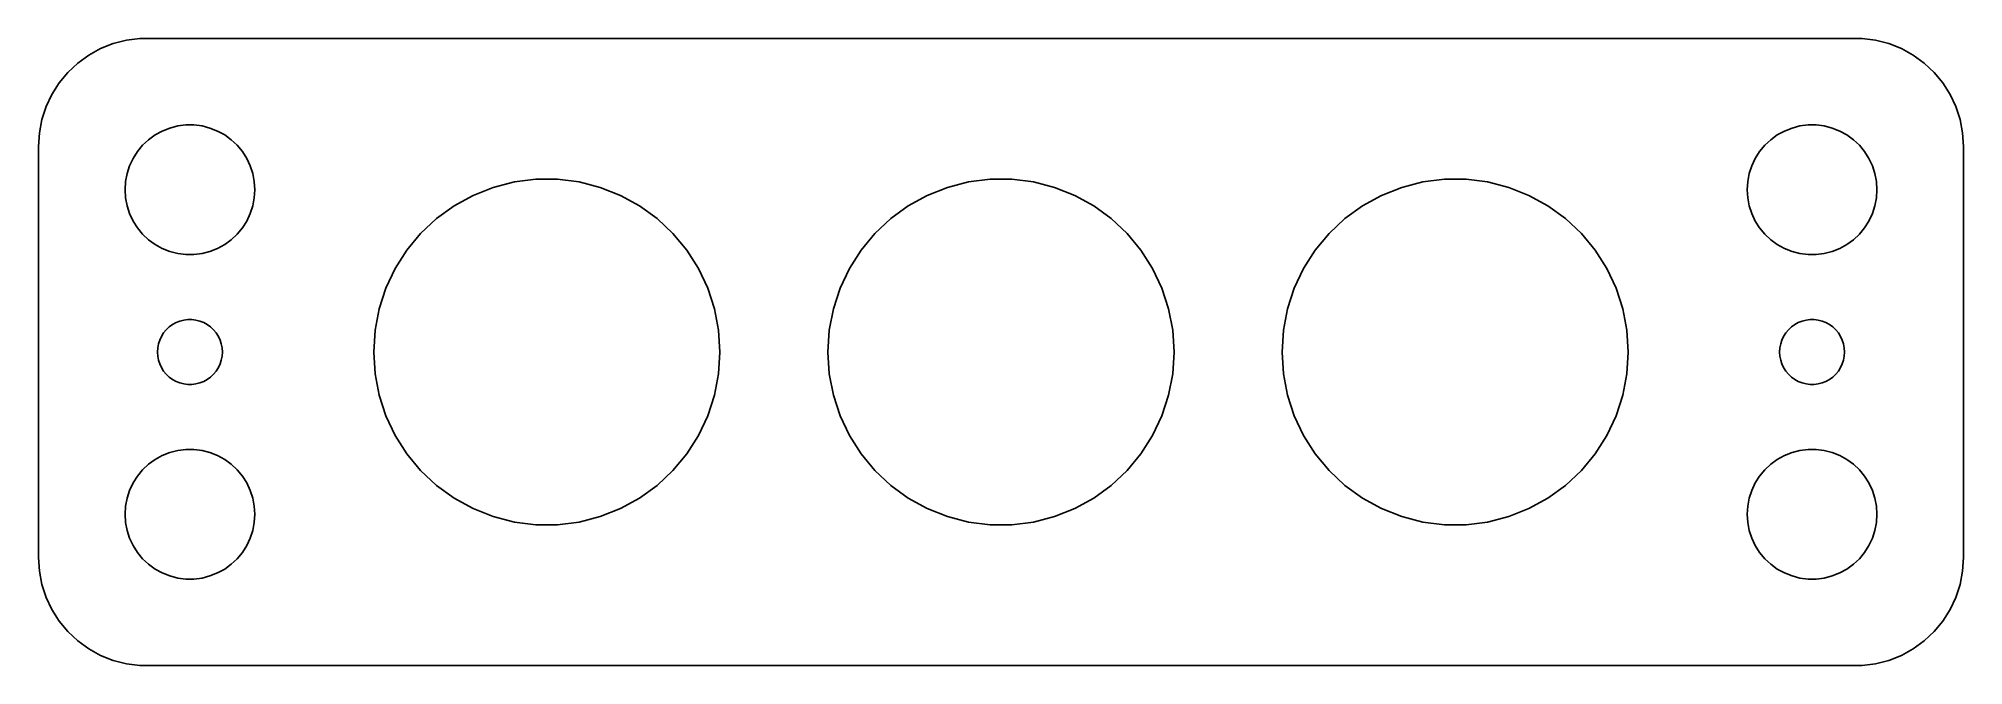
# Model space of a CAD drawing. Header units: metres. Extents: x -44.5 to 44.5, y -14.5 to 14.5.
import ezdxf

# ---------------------------------------------------------------- set-up
doc = ezdxf.new("R2010")
doc.units = ezdxf.units.M

msp = doc.modelspace()

# ---------------------------------------------------------------- linework, layer by layer
for p, q in [((-41.0451, 14.2553), (-41.6289, 14.0241)), ((-40.4369, 14.4114), (-41.0451, 14.2553)), ((-39.8139, 14.4901), (-40.4369, 14.4114)), ((39.8139, 14.4901), (-39.8139, 14.4901)), ((40.4369, 14.4114), (39.8139, 14.4901)), ((41.0451, 14.2553), (40.4369, 14.4114)), ((41.6289, 14.0241), (41.0451, 14.2553)), ((-42.6871, 13.3526), (-43.1448, 12.9227)), ((-42.1791, 13.7216), (-42.6871, 13.3526)), ((-41.6289, 14.0241), (-42.1791, 13.7216)), ((42.1791, 13.7216), (41.6289, 14.0241)), ((42.6871, 13.3526), (42.1791, 13.7216)), ((43.1448, 12.9227), (42.6871, 13.3526)), ((-43.1448, 12.9227), (-43.5451, 12.4389)), ((43.5451, 12.4389), (43.1448, 12.9227)), ((-43.8815, 11.9088), (-44.1489, 11.3406)), ((-43.5451, 12.4389), (-43.8815, 11.9088)), ((43.8815, 11.9088), (43.5451, 12.4389)), ((44.1489, 11.3406), (43.8815, 11.9088)), ((-44.3429, 10.7434), (-44.4606, 10.1267)), ((-44.1489, 11.3406), (-44.3429, 10.7434)), ((44.3429, 10.7434), (44.1489, 11.3406)), ((44.4606, 10.1267), (44.3429, 10.7434)), ((-44.4606, 10.1267), (-44.5, 9.5)), ((-39.6869, 9.55363), (-39.4123, 9.81154)), ((-39.4123, 9.81154), (-39.1075, 10.033)), ((-39.1075, 10.033), (-38.7773, 10.2145)), ((-38.7773, 10.2145), (-38.427, 10.3532)), ((-38.427, 10.3532), (-38.0621, 10.4469)), ((-38.0621, 10.4469), (-37.6884, 10.4941)), ((-37.6884, 10.4941), (-37.3116, 10.4941)), ((-37.3116, 10.4941), (-36.9379, 10.4469)), ((-36.9379, 10.4469), (-36.5729, 10.3532)), ((-36.5729, 10.3532), (-36.2227, 10.2145)), ((-36.2227, 10.2145), (-35.8925, 10.033)), ((-35.8925, 10.033), (-35.5877, 9.81154)), ((-35.5877, 9.81154), (-35.3131, 9.55363)), ((35.3131, 9.55363), (35.5877, 9.81154)), ((35.5877, 9.81154), (35.8925, 10.033)), ((35.8925, 10.033), (36.2227, 10.2145)), ((36.2227, 10.2145), (36.5729, 10.3532)), ((36.5729, 10.3532), (36.9379, 10.4469)), ((36.9379, 10.4469), (37.3116, 10.4941)), ((37.3116, 10.4941), (37.6884, 10.4941)), ((37.6884, 10.4941), (38.0621, 10.4469)), ((38.0621, 10.4469), (38.427, 10.3532)), ((38.427, 10.3532), (38.7773, 10.2145)), ((38.7773, 10.2145), (39.1075, 10.033)), ((39.1075, 10.033), (39.4123, 9.81154)), ((39.4123, 9.81154), (39.6869, 9.55363)), ((44.5, 9.5), (44.4606, 10.1267)), ((-44.5, 9.5), (-44.5, -9.5)), ((-40.2893, 8.60437), (-40.1289, 8.94525)), ((-40.1289, 8.94525), (-39.927, 9.26335)), ((-39.927, 9.26335), (-39.6869, 9.55363)), ((-35.3131, 9.55363), (-35.0729, 9.26335)), ((-35.0729, 9.26335), (-34.8711, 8.94525)), ((-34.8711, 8.94525), (-34.7107, 8.60437)), ((34.7107, 8.60437), (34.8711, 8.94525)), ((34.8711, 8.94525), (35.0729, 9.26335)), ((35.0729, 9.26335), (35.3131, 9.55363)), ((39.6869, 9.55363), (39.927, 9.26335)), ((39.927, 9.26335), (40.1289, 8.94525)), ((40.1289, 8.94525), (40.2893, 8.60437)), ((44.5, -9.5), (44.5, 9.5)), ((-40.4763, 7.87599), (-40.4057, 8.24606)), ((-40.4057, 8.24606), (-40.2893, 8.60437)), ((-34.7107, 8.60437), (-34.5942, 8.24606)), ((-34.5942, 8.24606), (-34.5237, 7.87599)), ((34.5237, 7.87599), (34.5942, 8.24606)), ((34.5942, 8.24606), (34.7107, 8.60437)), ((40.2893, 8.60437), (40.4057, 8.24606)), ((40.4057, 8.24606), (40.4763, 7.87599)), ((-40.5, 7.5), (-40.4763, 7.87599)), ((-40.4763, 7.12399), (-40.5, 7.5)), ((-40.4057, 6.75392), (-40.4763, 7.12399)), ((-34.5237, 7.12399), (-34.5942, 6.75392)), ((-34.5237, 7.87599), (-34.5, 7.5)), ((-34.5, 7.5), (-34.5237, 7.12399)), ((-25.2866, 6.75461), (-24.4062, 7.2386)), ((-24.4062, 7.2386), (-23.4721, 7.60844)), ((-23.4721, 7.60844), (-22.499, 7.85829)), ((-22.499, 7.85829), (-21.5023, 7.98421)), ((-21.5023, 7.98421), (-20.4977, 7.98421)), ((-20.4977, 7.98421), (-19.5009, 7.85829)), ((-19.5009, 7.85829), (-18.5279, 7.60844)), ((-18.5279, 7.60844), (-17.5938, 7.2386)), ((-17.5938, 7.2386), (-16.7134, 6.75461)), ((-4.28661, 6.75461), (-3.40622, 7.2386)), ((-3.40622, 7.2386), (-2.47212, 7.60844)), ((-2.47212, 7.60844), (-1.49904, 7.85829)), ((-1.49904, 7.85829), (-0.502319, 7.98421)), ((-0.502319, 7.98421), (0.502319, 7.98421)), ((0.502319, 7.98421), (1.49904, 7.85829)), ((1.49904, 7.85829), (2.47212, 7.60844)), ((2.47212, 7.60844), (3.40622, 7.2386)), ((3.40622, 7.2386), (4.28661, 6.75461)), ((16.7134, 6.75461), (17.5938, 7.2386)), ((17.5938, 7.2386), (18.5279, 7.60844)), ((18.5279, 7.60844), (19.5009, 7.85829)), ((19.5009, 7.85829), (20.4977, 7.98421)), ((20.4977, 7.98421), (21.5023, 7.98421)), ((21.5023, 7.98421), (22.499, 7.85829)), ((22.499, 7.85829), (23.4721, 7.60844)), ((23.4721, 7.60844), (24.4062, 7.2386)), ((24.4062, 7.2386), (25.2866, 6.75461)), ((34.5, 7.5), (34.5237, 7.87599)), ((34.5237, 7.12399), (34.5, 7.5)), ((34.5942, 6.75392), (34.5237, 7.12399)), ((40.4763, 7.12399), (40.4057, 6.75392)), ((40.4763, 7.87599), (40.5, 7.5)), ((40.5, 7.5), (40.4763, 7.12399)), ((-40.2893, 6.39561), (-40.4057, 6.75392)), ((-40.1289, 6.05473), (-40.2893, 6.39561)), ((-34.7107, 6.39561), (-34.8711, 6.05473)), ((-34.5942, 6.75392), (-34.7107, 6.39561)), ((-26.0994, 6.16409), (-25.2866, 6.75461)), ((-16.7134, 6.75461), (-15.9006, 6.16409)), ((-5.09938, 6.16409), (-4.28661, 6.75461)), ((4.28661, 6.75461), (5.09938, 6.16409)), ((15.9006, 6.16409), (16.7134, 6.75461)), ((25.2866, 6.75461), (26.0994, 6.16409)), ((34.7107, 6.39561), (34.5942, 6.75392)), ((34.8711, 6.05473), (34.7107, 6.39561)), ((40.2893, 6.39561), (40.1289, 6.05473)), ((40.4057, 6.75392), (40.2893, 6.39561)), ((-39.927, 5.73663), (-40.1289, 6.05473)), ((-39.6869, 5.44635), (-39.927, 5.73663)), ((-39.4123, 5.18845), (-39.6869, 5.44635)), ((-35.3131, 5.44635), (-35.5877, 5.18845)), ((-35.0729, 5.73663), (-35.3131, 5.44635)), ((-34.8711, 6.05473), (-35.0729, 5.73663)), ((-27.4721, 4.70227), (-26.8317, 5.47636)), ((-26.8317, 5.47636), (-26.0994, 6.16409)), ((-15.9006, 6.16409), (-15.1682, 5.47636)), ((-15.1682, 5.47636), (-14.5279, 4.70227)), ((-6.47212, 4.70227), (-5.83174, 5.47636)), ((-5.83174, 5.47636), (-5.09938, 6.16409)), ((5.09938, 6.16409), (5.83174, 5.47636)), ((5.83174, 5.47636), (6.47212, 4.70227)), ((14.5279, 4.70227), (15.1682, 5.47636)), ((15.1682, 5.47636), (15.9006, 6.16409)), ((26.0994, 6.16409), (26.8317, 5.47636)), ((26.8317, 5.47636), (27.4721, 4.70227)), ((35.0729, 5.73663), (34.8711, 6.05473)), ((35.3131, 5.44635), (35.0729, 5.73663)), ((35.5877, 5.18845), (35.3131, 5.44635)), ((39.6869, 5.44635), (39.4123, 5.18845)), ((39.927, 5.73663), (39.6869, 5.44635)), ((40.1289, 6.05473), (39.927, 5.73663)), ((-39.1075, 4.96701), (-39.4123, 5.18845)), ((-38.7773, 4.78551), (-39.1075, 4.96701)), ((-38.427, 4.64682), (-38.7773, 4.78551)), ((-38.0621, 4.55313), (-38.427, 4.64682)), ((-37.6884, 4.50591), (-38.0621, 4.55313)), ((-37.3116, 4.50591), (-37.6884, 4.50591)), ((-36.9379, 4.55313), (-37.3116, 4.50591)), ((-36.5729, 4.64682), (-36.9379, 4.55313)), ((-36.2227, 4.78551), (-36.5729, 4.64682)), ((-35.8925, 4.96701), (-36.2227, 4.78551)), ((-35.5877, 5.18845), (-35.8925, 4.96701)), ((-28.0105, 3.85402), (-27.4721, 4.70227)), ((-14.5279, 4.70227), (-13.9895, 3.85402)), ((-7.01045, 3.85402), (-6.47212, 4.70227)), ((6.47212, 4.70227), (7.01045, 3.85402)), ((13.9895, 3.85402), (14.5279, 4.70227)), ((27.4721, 4.70227), (28.0105, 3.85402)), ((35.8925, 4.96701), (35.5877, 5.18845)), ((36.2227, 4.78551), (35.8925, 4.96701)), ((36.5729, 4.64682), (36.2227, 4.78551)), ((36.9379, 4.55313), (36.5729, 4.64682)), ((37.3116, 4.50591), (36.9379, 4.55313)), ((37.6884, 4.50591), (37.3116, 4.50591)), ((38.0621, 4.55313), (37.6884, 4.50591)), ((38.427, 4.64682), (38.0621, 4.55313)), ((38.7773, 4.78551), (38.427, 4.64682)), ((39.1075, 4.96701), (38.7773, 4.78551)), ((39.4123, 5.18845), (39.1075, 4.96701)), ((-28.4382, 2.94499), (-28.0105, 3.85402)), ((-13.9895, 3.85402), (-13.5618, 2.94499)), ((-7.4382, 2.94499), (-7.01045, 3.85402)), ((7.01045, 3.85402), (7.4382, 2.94499)), ((13.5618, 2.94499), (13.9895, 3.85402)), ((28.0105, 3.85402), (28.4382, 2.94499)), ((-28.7487, 1.98952), (-28.4382, 2.94499)), ((-13.5618, 2.94499), (-13.2513, 1.98952)), ((-7.74866, 1.98952), (-7.4382, 2.94499)), ((7.4382, 2.94499), (7.74866, 1.98952)), ((13.2513, 1.98952), (13.5618, 2.94499)), ((28.4382, 2.94499), (28.7487, 1.98952)), ((-28.9369, 1.00266), (-28.7487, 1.98952)), ((-13.2513, 1.98952), (-13.0631, 1.00266)), ((-7.9369, 1.00266), (-7.74866, 1.98952)), ((7.74866, 1.98952), (7.9369, 1.00266)), ((13.0631, 1.00266), (13.2513, 1.98952)), ((28.7487, 1.98952), (28.9369, 1.00266)), ((-38.7135, 0.881668), (-38.5934, 1.02681)), ((-38.5934, 1.02681), (-38.4561, 1.15576)), ((-38.4561, 1.15576), (-38.3037, 1.26648)), ((-38.3037, 1.26648), (-38.1387, 1.35724)), ((-38.1387, 1.35724), (-37.9635, 1.42657)), ((-37.9635, 1.42657), (-37.7811, 1.47342)), ((-37.7811, 1.47342), (-37.5942, 1.49704)), ((-37.5942, 1.49704), (-37.4058, 1.49704)), ((-37.4058, 1.49704), (-37.2189, 1.47342)), ((-37.2189, 1.47342), (-37.0365, 1.42657)), ((-37.0365, 1.42657), (-36.8613, 1.35724)), ((-36.8613, 1.35724), (-36.6963, 1.26648)), ((-36.6963, 1.26648), (-36.5439, 1.15576)), ((-36.5439, 1.15576), (-36.4065, 1.02681)), ((-36.4065, 1.02681), (-36.2865, 0.881668)), ((-29, 0), (-28.9369, 1.00266)), ((-13.0631, 1.00266), (-13, 0)), ((-8, 0), (-7.9369, 1.00266)), ((7.9369, 1.00266), (8, 0)), ((13, 0), (13.0631, 1.00266)), ((28.9369, 1.00266), (29, 0)), ((36.2865, 0.881668), (36.4065, 1.02681)), ((36.4065, 1.02681), (36.5439, 1.15576)), ((36.5439, 1.15576), (36.6963, 1.26648)), ((36.6963, 1.26648), (36.8613, 1.35724)), ((36.8613, 1.35724), (37.0365, 1.42657)), ((37.0365, 1.42657), (37.2189, 1.47342)), ((37.2189, 1.47342), (37.4058, 1.49704)), ((37.4058, 1.49704), (37.5942, 1.49704)), ((37.5942, 1.49704), (37.7811, 1.47342)), ((37.7811, 1.47342), (37.9635, 1.42657)), ((37.9635, 1.42657), (38.1387, 1.35724)), ((38.1387, 1.35724), (38.3037, 1.26648)), ((38.3037, 1.26648), (38.4561, 1.15576)), ((38.4561, 1.15576), (38.5934, 1.02681)), ((38.5934, 1.02681), (38.7135, 0.881668)), ((-39, 0), (-38.9882, 0.187988)), ((-38.9882, -0.187988), (-39, 0)), ((-38.9882, 0.187988), (-38.9529, 0.373032)), ((-38.9529, 0.373032), (-38.8947, 0.552185)), ((-38.8947, 0.552185), (-38.8145, 0.722626)), ((-38.8145, 0.722626), (-38.7135, 0.881668)), ((-36.2865, 0.881668), (-36.1855, 0.722626)), ((-36.1855, 0.722626), (-36.1053, 0.552185)), ((-36.1053, 0.552185), (-36.0471, 0.373032)), ((-36.0471, 0.373032), (-36.0118, 0.187988)), ((-36.0118, 0.187988), (-36, 0)), ((-36, 0), (-36.0118, -0.187988)), ((-28.9369, -1.00266), (-29, 0)), ((-13, 0), (-13.0631, -1.00266)), ((-7.9369, -1.00266), (-8, 0)), ((8, 0), (7.9369, -1.00266)), ((13.0631, -1.00266), (13, 0)), ((29, 0), (28.9369, -1.00266)), ((36, 0), (36.0118, 0.187988)), ((36.0118, -0.187988), (36, 0)), ((36.0118, 0.187988), (36.0471, 0.373032)), ((36.0471, 0.373032), (36.1053, 0.552185)), ((36.1053, 0.552185), (36.1855, 0.722626)), ((36.1855, 0.722626), (36.2865, 0.881668)), ((38.7135, 0.881668), (38.8145, 0.722626)), ((38.8145, 0.722626), (38.8947, 0.552185)), ((38.8947, 0.552185), (38.9529, 0.373032)), ((38.9529, 0.373032), (38.9882, 0.187988)), ((38.9882, 0.187988), (39, 0)), ((39, 0), (38.9882, -0.187988)), ((-38.9529, -0.373032), (-38.9882, -0.187988)), ((-38.8947, -0.552185), (-38.9529, -0.373032)), ((-38.8145, -0.722626), (-38.8947, -0.552185)), ((-38.7135, -0.881668), (-38.8145, -0.722626)), ((-38.5934, -1.02681), (-38.7135, -0.881668)), ((-36.2865, -0.881668), (-36.4065, -1.02681)), ((-36.1855, -0.722626), (-36.2865, -0.881668)), ((-36.1053, -0.552185), (-36.1855, -0.722626)), ((-36.0471, -0.373032), (-36.1053, -0.552185)), ((-36.0118, -0.187988), (-36.0471, -0.373032)), ((36.0471, -0.373032), (36.0118, -0.187988)), ((36.1053, -0.552185), (36.0471, -0.373032)), ((36.1855, -0.722626), (36.1053, -0.552185)), ((36.2865, -0.881668), (36.1855, -0.722626)), ((36.4065, -1.02681), (36.2865, -0.881668)), ((38.7135, -0.881668), (38.5934, -1.02681)), ((38.8145, -0.722626), (38.7135, -0.881668)), ((38.8947, -0.552185), (38.8145, -0.722626)), ((38.9529, -0.373032), (38.8947, -0.552185)), ((38.9882, -0.187988), (38.9529, -0.373032)), ((-38.4561, -1.15576), (-38.5934, -1.02681)), ((-38.3037, -1.26648), (-38.4561, -1.15576)), ((-38.1387, -1.35724), (-38.3037, -1.26648)), ((-37.9635, -1.42657), (-38.1387, -1.35724)), ((-37.7811, -1.47342), (-37.9635, -1.42657)), ((-37.5942, -1.49704), (-37.7811, -1.47342)), ((-37.4058, -1.49704), (-37.5942, -1.49704)), ((-37.2189, -1.47342), (-37.4058, -1.49704)), ((-37.0365, -1.42657), (-37.2189, -1.47342)), ((-36.8613, -1.35724), (-37.0365, -1.42657)), ((-36.6963, -1.26648), (-36.8613, -1.35724)), ((-36.5439, -1.15576), (-36.6963, -1.26648)), ((-36.4065, -1.02681), (-36.5439, -1.15576)), ((-28.7487, -1.98952), (-28.9369, -1.00266)), ((-13.0631, -1.00266), (-13.2513, -1.98952)), ((-7.74866, -1.98952), (-7.9369, -1.00266)), ((7.9369, -1.00266), (7.74866, -1.98952)), ((13.2513, -1.98952), (13.0631, -1.00266)), ((28.9369, -1.00266), (28.7487, -1.98952)), ((36.5439, -1.15576), (36.4065, -1.02681)), ((36.6963, -1.26648), (36.5439, -1.15576)), ((36.8613, -1.35724), (36.6963, -1.26648)), ((37.0365, -1.42657), (36.8613, -1.35724)), ((37.2189, -1.47342), (37.0365, -1.42657)), ((37.4058, -1.49704), (37.2189, -1.47342)), ((37.5942, -1.49704), (37.4058, -1.49704)), ((37.7811, -1.47342), (37.5942, -1.49704)), ((37.9635, -1.42657), (37.7811, -1.47342)), ((38.1387, -1.35724), (37.9635, -1.42657)), ((38.3037, -1.26648), (38.1387, -1.35724)), ((38.4561, -1.15576), (38.3037, -1.26648)), ((38.5934, -1.02681), (38.4561, -1.15576)), ((-28.4382, -2.94499), (-28.7487, -1.98952)), ((-13.2513, -1.98952), (-13.5618, -2.94499)), ((-7.4382, -2.94499), (-7.74866, -1.98952)), ((7.74866, -1.98952), (7.4382, -2.94499)), ((13.5618, -2.94499), (13.2513, -1.98952)), ((28.7487, -1.98952), (28.4382, -2.94499)), ((-28.0105, -3.85402), (-28.4382, -2.94499)), ((-13.5618, -2.94499), (-13.9895, -3.85402)), ((-7.01045, -3.85402), (-7.4382, -2.94499)), ((7.4382, -2.94499), (7.01045, -3.85402)), ((13.9895, -3.85402), (13.5618, -2.94499)), ((28.4382, -2.94499), (28.0105, -3.85402)), ((-27.4721, -4.70227), (-28.0105, -3.85402)), ((-13.9895, -3.85402), (-14.5279, -4.70227)), ((-6.47212, -4.70227), (-7.01045, -3.85402)), ((7.01045, -3.85402), (6.47212, -4.70227)), ((14.5279, -4.70227), (13.9895, -3.85402)), ((28.0105, -3.85402), (27.4721, -4.70227)), ((-39.6869, -5.44635), (-39.4123, -5.18845)), ((-39.4123, -5.18845), (-39.1075, -4.96701)), ((-39.1075, -4.96701), (-38.7773, -4.78551)), ((-38.7773, -4.78551), (-38.427, -4.64682)), ((-38.427, -4.64682), (-38.0621, -4.55313)), ((-38.0621, -4.55313), (-37.6884, -4.50591)), ((-37.6884, -4.50591), (-37.3116, -4.50591)), ((-37.3116, -4.50591), (-36.9379, -4.55313)), ((-36.9379, -4.55313), (-36.5729, -4.64682)), ((-36.5729, -4.64682), (-36.2227, -4.78551)), ((-36.2227, -4.78551), (-35.8925, -4.96701)), ((-35.8925, -4.96701), (-35.5877, -5.18845)), ((-35.5877, -5.18845), (-35.3131, -5.44635)), ((-26.8317, -5.47636), (-27.4721, -4.70227)), ((-14.5279, -4.70227), (-15.1682, -5.47636)), ((-5.83174, -5.47636), (-6.47212, -4.70227)), ((6.47212, -4.70227), (5.83174, -5.47636)), ((15.1682, -5.47636), (14.5279, -4.70227)), ((27.4721, -4.70227), (26.8317, -5.47636)), ((35.3131, -5.44635), (35.5877, -5.18845)), ((35.5877, -5.18845), (35.8925, -4.96701)), ((35.8925, -4.96701), (36.2227, -4.78551)), ((36.2227, -4.78551), (36.5729, -4.64682)), ((36.5729, -4.64682), (36.9379, -4.55313)), ((36.9379, -4.55313), (37.3116, -4.50591)), ((37.3116, -4.50591), (37.6884, -4.50591)), ((37.6884, -4.50591), (38.0621, -4.55313)), ((38.0621, -4.55313), (38.427, -4.64682)), ((38.427, -4.64682), (38.7773, -4.78551)), ((38.7773, -4.78551), (39.1075, -4.96701)), ((39.1075, -4.96701), (39.4123, -5.18845)), ((39.4123, -5.18845), (39.6869, -5.44635)), ((-40.2893, -6.39561), (-40.1289, -6.05473)), ((-40.1289, -6.05473), (-39.927, -5.73663)), ((-39.927, -5.73663), (-39.6869, -5.44635)), ((-35.3131, -5.44635), (-35.0729, -5.73663)), ((-35.0729, -5.73663), (-34.8711, -6.05473)), ((-34.8711, -6.05473), (-34.7107, -6.39561)), ((-26.0994, -6.16409), (-26.8317, -5.47636)), ((-25.2866, -6.75461), (-26.0994, -6.16409)), ((-15.9006, -6.16409), (-16.7134, -6.75461)), ((-15.1682, -5.47636), (-15.9006, -6.16409)), ((-5.09938, -6.16409), (-5.83174, -5.47636)), ((-4.28661, -6.75461), (-5.09938, -6.16409)), ((5.09938, -6.16409), (4.28661, -6.75461)), ((5.83174, -5.47636), (5.09938, -6.16409)), ((15.9006, -6.16409), (15.1682, -5.47636)), ((16.7134, -6.75461), (15.9006, -6.16409)), ((26.0994, -6.16409), (25.2866, -6.75461)), ((26.8317, -5.47636), (26.0994, -6.16409)), ((34.7107, -6.39561), (34.8711, -6.05473)), ((34.8711, -6.05473), (35.0729, -5.73663)), ((35.0729, -5.73663), (35.3131, -5.44635)), ((39.6869, -5.44635), (39.927, -5.73663)), ((39.927, -5.73663), (40.1289, -6.05473)), ((40.1289, -6.05473), (40.2893, -6.39561)), ((-40.4763, -7.12399), (-40.4057, -6.75392)), ((-40.4057, -6.75392), (-40.2893, -6.39561)), ((-34.7107, -6.39561), (-34.5942, -6.75392)), ((-34.5942, -6.75392), (-34.5237, -7.12399)), ((-24.4062, -7.2386), (-25.2866, -6.75461)), ((-16.7134, -6.75461), (-17.5938, -7.2386)), ((-3.40622, -7.2386), (-4.28661, -6.75461)), ((4.28661, -6.75461), (3.40622, -7.2386)), ((17.5938, -7.2386), (16.7134, -6.75461)), ((25.2866, -6.75461), (24.4062, -7.2386)), ((34.5237, -7.12399), (34.5942, -6.75392)), ((34.5942, -6.75392), (34.7107, -6.39561)), ((40.2893, -6.39561), (40.4057, -6.75392)), ((40.4057, -6.75392), (40.4763, -7.12399)), ((-40.5, -7.5), (-40.4763, -7.12399)), ((-40.4763, -7.87599), (-40.5, -7.5)), ((-40.4057, -8.24606), (-40.4763, -7.87599)), ((-34.5237, -7.87599), (-34.5942, -8.24606)), ((-34.5237, -7.12399), (-34.5, -7.5)), ((-34.5, -7.5), (-34.5237, -7.87599)), ((-23.4721, -7.60844), (-24.4062, -7.2386)), ((-22.499, -7.85829), (-23.4721, -7.60844)), ((-21.5023, -7.98421), (-22.499, -7.85829)), ((-20.4977, -7.98421), (-21.5023, -7.98421)), ((-19.5009, -7.85829), (-20.4977, -7.98421)), ((-18.5279, -7.60844), (-19.5009, -7.85829)), ((-17.5938, -7.2386), (-18.5279, -7.60844)), ((-2.47212, -7.60844), (-3.40622, -7.2386)), ((-1.49904, -7.85829), (-2.47212, -7.60844)), ((-0.502319, -7.98421), (-1.49904, -7.85829)), ((0.502319, -7.98421), (-0.502319, -7.98421)), ((1.49904, -7.85829), (0.502319, -7.98421)), ((2.47212, -7.60844), (1.49904, -7.85829)), ((3.40622, -7.2386), (2.47212, -7.60844)), ((18.5279, -7.60844), (17.5938, -7.2386)), ((19.5009, -7.85829), (18.5279, -7.60844)), ((20.4977, -7.98421), (19.5009, -7.85829)), ((21.5023, -7.98421), (20.4977, -7.98421)), ((22.499, -7.85829), (21.5023, -7.98421)), ((23.4721, -7.60844), (22.499, -7.85829)), ((24.4062, -7.2386), (23.4721, -7.60844)), ((34.5, -7.5), (34.5237, -7.12399)), ((34.5237, -7.87599), (34.5, -7.5)), ((34.5942, -8.24606), (34.5237, -7.87599)), ((40.4763, -7.87599), (40.4057, -8.24606)), ((40.4763, -7.12399), (40.5, -7.5)), ((40.5, -7.5), (40.4763, -7.87599)), ((-40.2893, -8.60437), (-40.4057, -8.24606)), ((-40.1289, -8.94525), (-40.2893, -8.60437)), ((-34.7107, -8.60437), (-34.8711, -8.94525)), ((-34.5942, -8.24606), (-34.7107, -8.60437)), ((34.7107, -8.60437), (34.5942, -8.24606)), ((34.8711, -8.94525), (34.7107, -8.60437)), ((40.2893, -8.60437), (40.1289, -8.94525)), ((40.4057, -8.24606), (40.2893, -8.60437)), ((-44.5, -9.5), (-44.4606, -10.1267)), ((-39.927, -9.26335), (-40.1289, -8.94525)), ((-39.6869, -9.55363), (-39.927, -9.26335)), ((-39.4123, -9.81154), (-39.6869, -9.55363)), ((-35.3131, -9.55363), (-35.5877, -9.81154)), ((-35.0729, -9.26335), (-35.3131, -9.55363)), ((-34.8711, -8.94525), (-35.0729, -9.26335)), ((35.0729, -9.26335), (34.8711, -8.94525)), ((35.3131, -9.55363), (35.0729, -9.26335)), ((35.5877, -9.81154), (35.3131, -9.55363)), ((39.6869, -9.55363), (39.4123, -9.81154)), ((39.927, -9.26335), (39.6869, -9.55363)), ((40.1289, -8.94525), (39.927, -9.26335)), ((44.4606, -10.1267), (44.5, -9.5)), ((-44.4606, -10.1267), (-44.3429, -10.7434)), ((-39.1075, -10.033), (-39.4123, -9.81154)), ((-38.7773, -10.2145), (-39.1075, -10.033)), ((-38.427, -10.3532), (-38.7773, -10.2145)), ((-38.0621, -10.4469), (-38.427, -10.3532)), ((-37.6884, -10.4941), (-38.0621, -10.4469)), ((-37.3116, -10.4941), (-37.6884, -10.4941)), ((-36.9379, -10.4469), (-37.3116, -10.4941)), ((-36.5729, -10.3532), (-36.9379, -10.4469)), ((-36.2227, -10.2145), (-36.5729, -10.3532)), ((-35.8925, -10.033), (-36.2227, -10.2145)), ((-35.5877, -9.81154), (-35.8925, -10.033)), ((35.8925, -10.033), (35.5877, -9.81154)), ((36.2227, -10.2145), (35.8925, -10.033)), ((36.5729, -10.3532), (36.2227, -10.2145)), ((36.9379, -10.4469), (36.5729, -10.3532)), ((37.3116, -10.4941), (36.9379, -10.4469)), ((37.6884, -10.4941), (37.3116, -10.4941)), ((38.0621, -10.4469), (37.6884, -10.4941)), ((38.427, -10.3532), (38.0621, -10.4469)), ((38.7773, -10.2145), (38.427, -10.3532)), ((39.1075, -10.033), (38.7773, -10.2145)), ((39.4123, -9.81154), (39.1075, -10.033)), ((44.3429, -10.7434), (44.4606, -10.1267)), ((-44.3429, -10.7434), (-44.1489, -11.3406)), ((-44.1489, -11.3406), (-43.8815, -11.9088)), ((43.8815, -11.9088), (44.1489, -11.3406)), ((44.1489, -11.3406), (44.3429, -10.7434)), ((-43.8815, -11.9088), (-43.5451, -12.4389)), ((-43.5451, -12.4389), (-43.1448, -12.9227)), ((43.1448, -12.9227), (43.5451, -12.4389)), ((43.5451, -12.4389), (43.8815, -11.9088)), ((-43.1448, -12.9227), (-42.6871, -13.3526)), ((42.6871, -13.3526), (43.1448, -12.9227)), ((-42.6871, -13.3526), (-42.1791, -13.7216)), ((-42.1791, -13.7216), (-41.6289, -14.0241)), ((-41.6289, -14.0241), (-41.0451, -14.2553)), ((41.0451, -14.2553), (41.6289, -14.0241)), ((41.6289, -14.0241), (42.1791, -13.7216)), ((42.1791, -13.7216), (42.6871, -13.3526)), ((-41.0451, -14.2553), (-40.4369, -14.4114)), ((-40.4369, -14.4114), (-39.8139, -14.4901)), ((-39.8139, -14.4901), (39.8139, -14.4901)), ((39.8139, -14.4901), (40.4369, -14.4114)), ((40.4369, -14.4114), (41.0451, -14.2553))]:
    msp.add_line(p, q)

doc.saveas('drawing.dxf')
